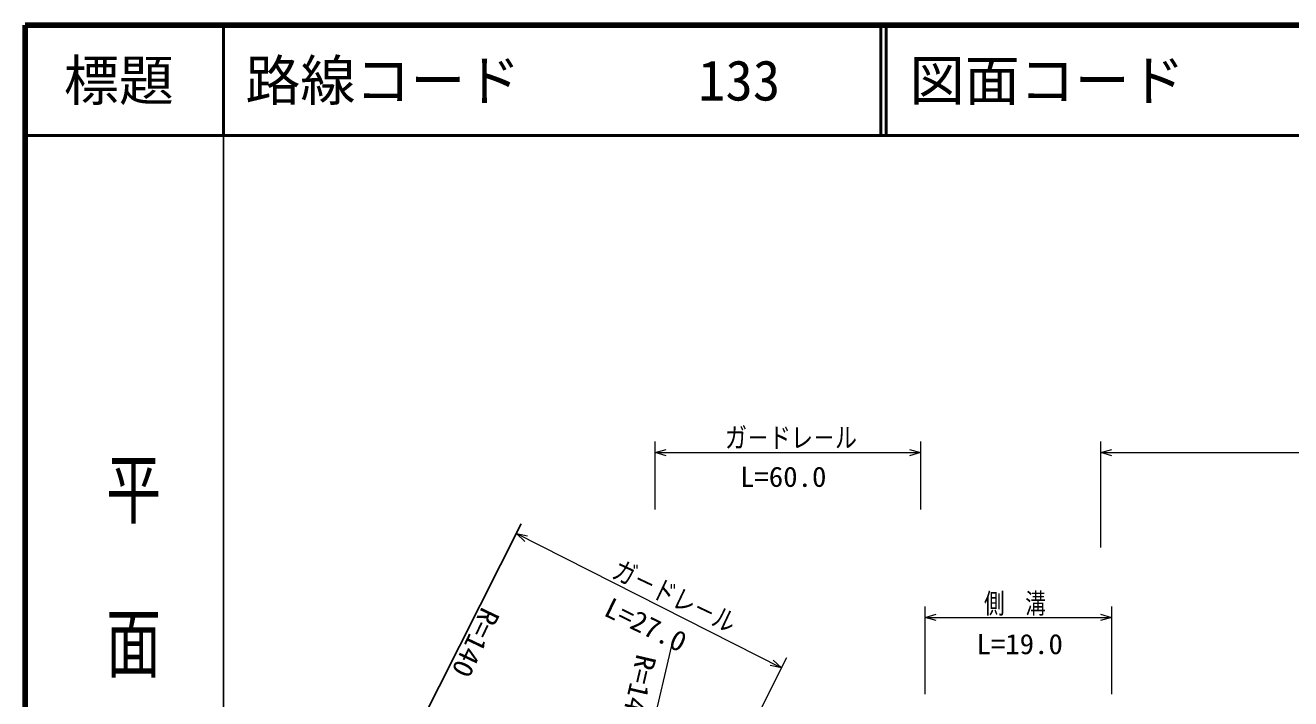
# Model space of a CAD drawing. Units: millimetres, scale not verified. Extents: x 40000 to 680000, y 20000 to 380000.
# Drawn here: x 40000 to 155014, y 318841 to 380000 of the extents above; entities that cross this region are included whole.
import ezdxf
from ezdxf.enums import TextEntityAlignment as Align

# ---------------------------------------------------------------- set-up
doc = ezdxf.new("R2010")
doc.units = ezdxf.units.MM
doc.header["$LTSCALE"] = 1000
for name, color, linetype, lineweight in [('M-BMK-OTRS', 5, 'Continuous', 25), ('M-STR-HTXT', 7, 'Continuous', 13), ('M-TTL', 2, 'Continuous', 140), ('M-TTL-BAND', 7, 'Continuous', 25), ('M-TTL-LINE', 7, 'Continuous', 50)]:
    doc.layers.add(name, color=color, linetype=linetype, lineweight=lineweight)
doc.layers.add('M-TTL-TXT', color=7, linetype='Continuous')
doc.styles.add('@ＭＳ ゴシック', font='')
doc.styles.add('ＭＳ ゴシック', font='')
doc.styles.get('@ＭＳ ゴシック').set_extended_font_data('@MS Gothic')
doc.styles.get('ＭＳ ゴシック').set_extended_font_data('MS Gothic')

msp = doc.modelspace()

# ---------------------------------------------------------------- linework, layer by layer
at = {"layer": 'M-BMK-OTRS'}
msp.add_line((70371, 305615), (85084, 334723), dxfattribs=at)
at = {"layer": 'M-STR-HTXT'}
for p, q in [((97259, 336022), (97259, 342186)), ((121355, 342186), (121355, 336022)), ((137747, 332560), (137747, 342186)), ((97259, 341186), (98259, 341466)), ((98259, 340906), (97259, 341186)), ((97259, 341186), (121355, 341186)), ((120355, 341466), (121355, 341186)), ((121355, 341186), (120355, 340906)), ((137747, 341186), (138747, 341466)), ((138747, 340906), (137747, 341186)), ((137747, 341186), (184226, 341186)), ((85399, 333130), (84633, 333831)), ((84633, 333831), (85651, 333630)), ((84633, 333831), (108730, 321651)), ((70371, 305615), (82086, 328792)), ((121787, 319237), (121787, 327226)), ((138741, 327226), (138741, 319237)), ((121787, 326226), (122787, 326506)), ((122787, 325946), (121787, 326226)), ((121787, 326226), (138741, 326226)), ((137741, 326506), (138741, 326226)), ((138741, 326226), (137741, 325946)), ((98724, 323656), (92666, 297707)), ((109181, 322544), (103812, 311922)), ((107963, 322352), (108730, 321651)), ((108730, 321651), (107711, 321853))]:
    msp.add_line(p, q, dxfattribs=at)
at = {"layer": 'M-TTL'}
for p, q in [((40000, 380000), (40000, 20000)), ((680000, 380000), (40000, 380000))]:
    msp.add_line(p, q, dxfattribs=at)
at = {"layer": 'M-TTL-BAND'}
msp.add_line((58000, 370000), (58000, 20000), dxfattribs=at)
at = {"layer": 'M-TTL-LINE'}
for p, q in [((58000, 380000), (58000, 370000)), ((117750, 380000), (117750, 370000)), ((118250, 380000), (118250, 370000)), ((40000, 370000), (680000, 370000))]:
    msp.add_line(p, q, dxfattribs=at)

# ---------------------------------------------------------------- texts
at = {"layer": 'M-STR-HTXT', "style": 'ＭＳ ゴシック'}
for s, width, p in [('ガ－ドレ－ル', 0.8, (103591, 341088)), ('L=60.0', 1.05, (104960, 337529)), ('側\u3000溝', 0.75, (127139, 326028)), ('L=19.0', 1.05, (126454, 322332))]:
    msp.add_text(s, height=1833, dxfattribs=dict(at, width=width)).set_placement(p, align=Align.BOTTOM_LEFT)
for s, rotation, width, p in [('ガ－ドレ－ル', 334.6, 0.8, (92971, 329403)), ('L=27.0', 334, 1.05, (92226, 325954)), ('R=140', 244.5, 1.05, (81023, 327503)), ('R=140', 256.9, 1.05, (95051, 323090))]:
    msp.add_text(s, height=1833, rotation=rotation, dxfattribs=dict(at, width=width)).set_placement(p, align=Align.BOTTOM_LEFT)
at = {"layer": 'M-TTL-BAND', "style": '@ＭＳ ゴシック', "width": 1.4}
msp.add_text('平  面  図', height=3666, rotation=270, dxfattribs=at).set_placement((49777, 306475), align=Align.MIDDLE_RIGHT)
at = {"layer": 'M-TTL-TXT', "style": 'ＭＳ ゴシック'}
msp.add_text('標題', height=3666, dxfattribs=at).set_placement((48500, 375000), align=Align.MIDDLE_CENTER)
for s, p in [('路線コード', (60000, 375000)), ('133', (101142, 375000)), ('図面コード', (120380, 375000))]:
    msp.add_text(s, height=3666, dxfattribs=at).set_placement(p, align=Align.MIDDLE_LEFT)

doc.saveas('drawing.dxf')
